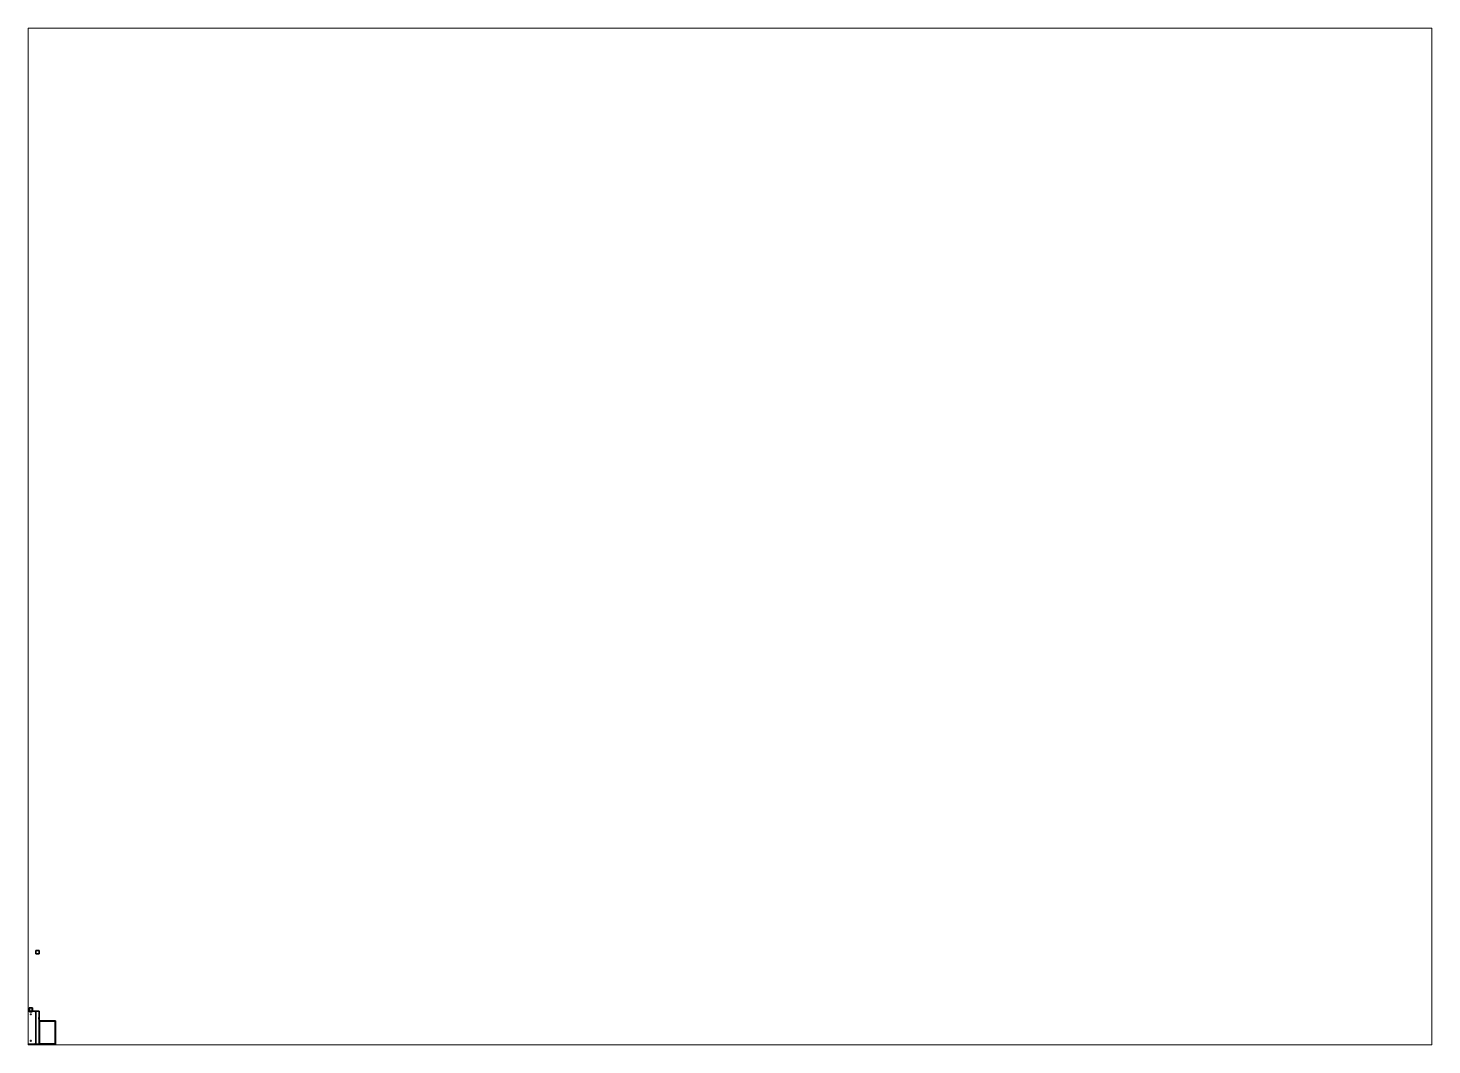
# Paper-space layout 'Layout1' of a CAD drawing. Header units: millimetres. Extents: x 28 to 251, y 20 to 181.
# The model-space entities are those that its viewports show. They can reach past a viewport. Long polylines and large blocks are cut down to what shows.
import ezdxf

# ---------------------------------------------------------------- set-up
doc = ezdxf.new("R2010")
doc.units = ezdxf.units.MM
doc.layers.add('door', color=1, linetype='Continuous')

msp = doc.modelspace()

# ---------------------------------------------------------------- linework, layer by layer
for points in [[(1, 23.28, -5.09), (1, 23.28, -6.09), (0, 23.28, -6.09), (0, 23.28, -5.09)], [(1, 23.28, -6.09), (1, 22.28, -6.09), (0, 22.28, -6.09), (0, 23.28, -6.09)], [(0, 23.28, -6.09), (0, 22.28, -6.09), (0, 22.28, -5.09), (0, 23.28, -5.09)], [(0, 23.28, -5.09), (0, 22.28, -5.09), (1, 22.28, -5.09), (1, 23.28, -5.09)], [(0, 22.28, -5.09), (0, 22.28, -6.09), (1, 22.28, -6.09), (1, 22.28, -5.09)], [(1, 22.28, -5.09), (1, 22.28, -6.09), (1, 23.28, -6.09), (1, 23.28, -5.09)], [(-4, 5), (-4, -5), (-4, -3, 1), (-4, 3, 1)], [(1, 5, 2.5), (0.25, 5, 2), (-3.25, 5, 2), (-4, 5, 2.5)], [(-4, 5, 2.5), (-4, -5, 2.5), (-3, -5, 4), (-3, 5, 4)], [(0, 5, 4), (1, 5, 2.5), (-4, 5, 2.5), (-3, 5, 4)], [(-4, 5, 2.5), (-4, 5), (-4, 3, 1), (-4, 3, 2)], [(-4, -3, 2), (-4, -5, 2.5), (-4, 5, 2.5), (-4, 3, 2)], [(-2, 5), (-4, 5), (-3.25, 5, 1), (-2, 5, 0.1)], [(-4, 5), (-4, 5, 2.5), (-3.25, 5, 2), (-3.25, 5, 1)], [(-3.25, 5, 1), (-3.25, 5, 2), (-3.25, 4.9, 2), (-3.25, 4.9, 1)], [(-2.75, 5, 1), (-3.25, 5, 1), (-3.25, 4.9, 1), (-2.75, 4.9, 1)], [(-3.25, 5, 2), (-2.75, 5, 2), (-2.75, 4.9, 2), (-3.25, 4.9, 2)], [(-2, 5, 0.1), (-3.25, 5, 1), (-2.75, 5, 1), (-1.9, 5, 0.1)], [(-2.75, 4.9, 2), (-2.75, 4.9, 1), (-3.25, 4.9, 1), (-3.25, 4.9, 2)], [(-3, 5, 4), (-3, -5, 4), (0, -5, 4), (0, 5, 4)], [(-2.75, 5, 2), (-2.75, 5, 1), (-2.75, 4.9, 1), (-2.75, 4.9, 2)], [(-1.9, 5, 0.1), (-2.75, 5, 1), (-2.75, 5, 2), (-1.9, 5, 2)], [(-2, 6), (-2, 5), (-2, 5, 0.1), (-2, 6, 0.1)], [(-1, 6, 0.1), (-1, 6), (-2, 6), (-2, 6, 0.1)], [(-2, 6, 0.1), (-2, 5, 0.1), (-1, 5, 0.1), (-1, 6, 0.1)], [(-1, 6, 2.1), (-1, 6, 2), (-2, 6, 2), (-2, 6, 2.1)], [(-2, 6, 2), (-2, 5, 2.3), (-2, 5, 2.4), (-2, 6, 2.1)], [(-1, 6, 2), (-1, 5, 2.3), (-2, 5, 2.3), (-2, 6, 2)], [(-2, 6, 2.1), (-2, 5, 2.4), (-1, 5, 2.4), (-1, 6, 2.1)], [(-2, 6, 2), (-2, 5, 2), (-2, 5, 2.1), (-2, 5.67, 2.1)], [(-1.9, 6, 2), (-1.9, 5, 2), (-2, 5, 2), (-2, 6, 2)], [(-2, 5.8, 0.1), (-2, 5.8, 2), (-2, 5.9, 2), (-2, 5.9, 0.1)], [(-2, 5.9, 0.1), (-2, 5.9, 2), (-1.9, 5.9, 2), (-1.9, 5.9, 0.1)], [(-1.9, 5.8, 0.1), (-1.9, 5.8, 2), (-2, 5.8, 2), (-2, 5.8, 0.1)], [(-2, 5.67, 2.1), (-2, 5, 2.1), (-1.9, 5, 2.1), (-1.9, 5.67, 2.1)], [(-1.9, 5, 2.1), (-1.9, 5, 2), (-1.9, 6, 2), (-1.9, 5.67, 2.1)], [(-1.9, 5.9, 2), (-1.9, 5.8, 2), (-1.9, 5.8, 0.1), (-1.9, 5.9, 0.1)], [(-1.9, 5, 0.1), (-1.9, 4.75, 0.1), (-1.1, 4.75, 0.1), (-1.1, 5, 0.1)], [(-1.9, 5, 0.1), (-1.9, 5, 2), (-1.9, 4.75, 2), (-1.9, 4.75, 0.1)], [(-1.9, 4.75, 0.1), (-1.9, 4.75, 2), (-1.1, 4.75, 2), (-1.1, 4.75, 0.1)], [(-1.1, 6, 2), (-1.1, 5, 2), (-1.1, 5, 2.1), (-1.1, 5.67, 2.1)], [(-1, 6, 2), (-1, 5, 2), (-1.1, 5, 2), (-1.1, 6, 2)], [(-1.1, 5.9, 0.1), (-1.1, 5.9, 2), (-1, 5.9, 2), (-1, 5.9, 0.1)], [(-1.1, 5.8, 0.1), (-1.1, 5.8, 2), (-1.1, 5.9, 2), (-1.1, 5.9, 0.1)], [(-1, 5.8, 0.1), (-1, 5.8, 2), (-1.1, 5.8, 2), (-1.1, 5.8, 0.1)], [(-1.1, 5.67, 2.1), (-1.1, 5, 2.1), (-1, 5, 2.1), (-1, 5.67, 2.1)], [(-1.1, 4.75, 0.1), (-1.1, 4.75, 2), (-1.1, 5, 2), (-1.1, 5, 0.1)], [(0.25, 5, 1), (-1, 5, 0.1), (-1.1, 5, 0.1), (-0.25, 5, 1)], [(-0.25, 5, 2), (-0.25, 5, 1), (-1.1, 5, 0.1), (-1.1, 5, 2)], [(-1, 5, 0.1), (-1, 5), (-1, 6), (-1, 6, 0.1)], [(-1, 5, 2.4), (-1, 5, 2.3), (-1, 6, 2), (-1, 6, 2.1)], [(-1, 5, 2.1), (-1, 5, 2), (-1, 6, 2), (-1, 5.67, 2.1)], [(-1, 5.9, 2), (-1, 5.8, 2), (-1, 5.8, 0.1), (-1, 5.9, 0.1)], [(0.25, 5, 1), (1, 5), (-1, 5), (-1, 5, 0.1)], [(-0.25, 5, 1), (-0.25, 5, 2), (-0.25, 4.9, 2), (-0.25, 4.9, 1)], [(0.25, 5, 1), (-0.25, 5, 1), (-0.25, 4.9, 1), (0.25, 4.9, 1)], [(-0.25, 5, 2), (0.25, 5, 2), (0.25, 4.9, 2), (-0.25, 4.9, 2)], [(0.25, 4.9, 2), (0.25, 4.9, 1), (-0.25, 4.9, 1), (-0.25, 4.9, 2)], [(0, -5, 4), (1, -5, 2.5), (1, 5, 2.5), (0, 5, 4)], [(0.25, 5, 2), (0.25, 5, 1), (0.25, 4.9, 1), (0.25, 4.9, 2)], [(1, 5, 2.5), (1, 5), (0.25, 5, 1), (0.25, 5, 2)], [(1, 5), (1, 5, 2.5), (1, 3, 2), (1, 3, 1)], [(1, 2), (1, 5), (1, 3, 1), (1, 2.5, 1)], [(1, 5, 2.5), (1, 2, 2.5), (1, 2.5, 2), (1, 3, 2)], [(-4, 2.5, 2), (-4, 3, 2), (-3.9, 3, 2), (-3.9, 2.5, 2)], [(-4, 3, 1), (-4, 2.5, 1), (-3.9, 2.5, 1), (-3.9, 3, 1)], [(-4, 3, 2), (-4, 3, 1), (-3.9, 3, 1), (-3.9, 3, 2)], [(-4, 2.5, 1), (-4, 2.5, 2), (-3.9, 2.5, 2), (-3.9, 2.5, 1)], [(-4, 0.25, 1), (-4, 0.25, 2), (-4, 2.5, 2), (-4, 2.5, 1)], [(-4, 0.25, 2), (-4, 0.25, 1), (-3.9, 0.25, 1), (-3.9, 0.25, 2)], [(-4, 0.25, 1), (-4, -0.25, 1), (-3.9, -0.25, 1), (-3.9, 0.25, 1)], [(-4, -0.25, 2), (-4, 0.25, 2), (-3.9, 0.25, 2), (-3.9, -0.25, 2)], [(-3.9, 3, 2), (-3.9, 3, 1), (-3.9, 2.5, 1), (-3.9, 2.5, 2)], [(-3.9, 0.25, 2), (-3.9, 0.25, 1), (-3.9, -0.25, 1), (-3.9, -0.25, 2)], [(-1.5, 4.1, 4.5), (-1.57, 4.07, 4.5), (-1.6, 4, 4.5), (-1.43, 4.07, 4.5)], [(-1.57, 4.07, 4.59), (-1.6, 4, 4.59), (-1.5, 4, 4.79)], [(-1.57, 4.07, 4), (-1.6, 4, 4), (-1.6, 4, 4.5), (-1.57, 4.07, 4.5)], [(-1.43, 4.07, 4.5), (-1.6, 4, 4.5), (-1.57, 3.93, 4.5), (-1.4, 4, 4.5)], [(-1.59, 4.01, 4.5), (-1.6, 4, 4.5), (-1.6, 4, 4.59), (-1.59, 4.01, 4.59)], [(-1.6, 4, 4.59), (-1.57, 3.93, 4.59), (-1.5, 4, 4.79)], [(-1.6, 4, 4), (-1.57, 3.93, 4), (-1.57, 3.93, 4.5), (-1.6, 4, 4.5)], [(-1.6, 4, 4.5), (-1.59, 3.99, 4.5), (-1.59, 3.99, 4.59), (-1.6, 4, 4.59)], [(-1.58, 4, 4.5), (-1.59, 4.01, 4.5), (-1.59, 4.01, 4.59), (-1.58, 4, 4.59)], [(-1.59, 3.99, 4.5), (-1.58, 4, 4.5), (-1.58, 4, 4.59), (-1.59, 3.99, 4.59)], [(-1.5, 4.1, 4.59), (-1.57, 4.07, 4.59), (-1.5, 4, 4.79)], [(-1.5, 4.1, 4), (-1.57, 4.07, 4), (-1.57, 4.07, 4.5), (-1.5, 4.1, 4.5)], [(-1.57, 3.93, 4.59), (-1.5, 3.9, 4.59), (-1.5, 4, 4.79)], [(-1.4, 4, 4.5), (-1.57, 3.93, 4.5), (-1.5, 3.9, 4.5), (-1.43, 3.93, 4.5)], [(-1.57, 3.93, 4), (-1.5, 3.9, 4), (-1.5, 3.9, 4.5), (-1.57, 3.93, 4.5)], [(-1.5, 4.1, 4.5), (-1.51, 4.09, 4.5), (-1.51, 4.09, 4.59), (-1.5, 4.1, 4.59)], [(-1.51, 4.09, 4.5), (-1.5, 4.08, 4.5), (-1.5, 4.08, 4.59), (-1.51, 4.09, 4.59)], [(-1.5, 3.92, 4.5), (-1.51, 3.91, 4.5), (-1.51, 3.91, 4.59), (-1.5, 3.92, 4.59)], [(-1.51, 3.91, 4.5), (-1.5, 3.9, 4.5), (-1.5, 3.9, 4.59), (-1.51, 3.91, 4.59)], [(-1.43, 4.07, 4.59), (-1.5, 4.1, 4.59), (-1.5, 4, 4.79)], [(-1.43, 4.07, 4), (-1.5, 4.1, 4), (-1.5, 4.1, 4.5), (-1.43, 4.07, 4.5)], [(-1.49, 4.09, 4.5), (-1.5, 4.1, 4.5), (-1.5, 4.1, 4.59), (-1.49, 4.09, 4.59)], [(-1.5, 4.08, 4.5), (-1.49, 4.09, 4.5), (-1.49, 4.09, 4.59), (-1.5, 4.08, 4.59)], [(-1.4, 4, 4.59), (-1.43, 4.07, 4.59), (-1.5, 4, 4.79)], [(-1.43, 3.93, 4.59), (-1.4, 4, 4.59), (-1.5, 4, 4.79)], [(-1.5, 3.9, 4.59), (-1.43, 3.93, 4.59), (-1.5, 4, 4.79)], [(-1.5, 3.9, 4), (-1.43, 3.93, 4), (-1.43, 3.93, 4.5), (-1.5, 3.9, 4.5)], [(-1.49, 3.91, 4.5), (-1.5, 3.92, 4.5), (-1.5, 3.92, 4.59), (-1.49, 3.91, 4.59)], [(-1.5, 3.9, 4.5), (-1.49, 3.91, 4.5), (-1.49, 3.91, 4.59), (-1.5, 3.9, 4.59)], [(-1.4, 4, 4), (-1.43, 4.07, 4), (-1.43, 4.07, 4.5), (-1.4, 4, 4.5)], [(-1.43, 3.93, 4), (-1.4, 4, 4), (-1.4, 4, 4.5), (-1.43, 3.93, 4.5)], [(-1.41, 4.01, 4.5), (-1.42, 4, 4.5), (-1.42, 4, 4.59), (-1.41, 4.01, 4.59)], [(-1.42, 4, 4.5), (-1.41, 3.99, 4.5), (-1.41, 3.99, 4.59), (-1.42, 4, 4.59)], [(-1.4, 4, 4.5), (-1.41, 4.01, 4.5), (-1.41, 4.01, 4.59), (-1.4, 4, 4.59)], [(-1.41, 3.99, 4.5), (-1.4, 4, 4.5), (-1.4, 4, 4.59), (-1.41, 3.99, 4.59)], [(0.9, 2.5, 2), (0.9, 2.5, 1), (0.9, 3, 1), (0.9, 3, 2)], [(1, 3, 1), (1, 3, 2), (0.9, 3, 2), (0.9, 3, 1)], [(1, 2.5, 1), (1, 3, 1), (0.9, 3, 1), (0.9, 2.5, 1)], [(1, 3, 2), (1, 2.5, 2), (0.9, 2.5, 2), (0.9, 3, 2)], [(1, 2.5, 2), (1, 2.5, 1), (0.9, 2.5, 1), (0.9, 2.5, 2)], [(1, 2, 2.5), (1, 2), (1, 2.5, 1), (1, 2.5, 2)], [(1, 2, 3.5), (1, -5, 3.5), (6, -5, 3.5), (6, 2, 3.5)], [(1, 2, 2.5), (1, -5, 2.5), (1, -5, 3.5), (1, 2, 3.5)], [(1, 2), (1, 2, 3.5), (1.5, 2, 3.4), (1.5, 2)], [(1.5, 2, 3.4), (1, 2, 3.5), (6, 2, 3.5), (5.5, 2, 3.4)], [(5.9, 1.9, 3.4), (5.9, -4.9, 3.4), (1.1, -4.9, 3.4), (1.1, 1.9, 3.4)], [(1.1, 1.9, 3.4), (1.1, -4.9, 3.4), (1.1, -4.9), (1.1, 1.9)], [(1.5, 1.9), (1.5, 1.9, 3.4), (1.1, 1.9, 3.4), (1.1, 1.9)], [(1.5, 2), (1.5, 2, 3.4), (1.5, 1.9, 3.4), (1.5, 1.9)], [(5.5, 2), (5.5, 2, 3.4), (6, 2, 3.5), (6, 2)], [(5.5, 1.9), (5.5, 1.9, 3.4), (5.5, 2, 3.4), (5.5, 2)], [(5.9, 1.9), (5.9, 1.9, 3.4), (5.5, 1.9, 3.4), (5.5, 1.9)], [(5.9, 1.9), (5.9, -4.9), (5.9, -4.9, 3.4), (5.9, 1.9, 3.4)], [(6, 2, 3.5), (6, -5, 3.5), (6, -5), (6, 2)], [(-4, -0.25, 1), (-4, -0.25, 2), (-3.9, -0.25, 2), (-3.9, -0.25, 1)], [(-4, -2.5, 1), (-4, -2.5, 2), (-4, -0.25, 2), (-4, -0.25, 1)], [(-4, -2.5, 2), (-4, -2.5, 1), (-3.9, -2.5, 1), (-3.9, -2.5, 2)], [(-4, -2.5, 1), (-4, -3, 1), (-3.9, -3, 1), (-3.9, -2.5, 1)], [(-4, -3, 2), (-4, -2.5, 2), (-3.9, -2.5, 2), (-3.9, -3, 2)], [(-4, -3, 1), (-4, -3, 2), (-3.9, -3, 2), (-3.9, -3, 1)], [(-4, -5), (-4, -5, 2.5), (-4, -3, 2), (-4, -3, 1)], [(-3.9, -2.5, 2), (-3.9, -2.5, 1), (-3.9, -3, 1), (-3.9, -3, 2)], [(-1.5, -3.9, 4.5), (-1.57, -3.93, 4.5), (-1.6, -4, 4.5), (-1.43, -3.93, 4.5)], [(-1.57, -3.93, 4), (-1.6, -4, 4), (-1.6, -4, 4.5), (-1.57, -3.93, 4.5)], [(-1.57, -3.93, 4.59), (-1.6, -4, 4.59), (-1.5, -4, 4.79)], [(-1.43, -3.93, 4.5), (-1.6, -4, 4.5), (-1.57, -4.07, 4.5), (-1.4, -4, 4.5)], [(-1.59, -3.99, 4.5), (-1.6, -4, 4.5), (-1.6, -4, 4.59), (-1.59, -3.99, 4.59)], [(-1.6, -4, 4), (-1.57, -4.07, 4), (-1.57, -4.07, 4.5), (-1.6, -4, 4.5)], [(-1.6, -4, 4.59), (-1.57, -4.07, 4.59), (-1.5, -4, 4.79)], [(-1.6, -4, 4.5), (-1.59, -4.01, 4.5), (-1.59, -4.01, 4.59), (-1.6, -4, 4.59)], [(-1.58, -4, 4.5), (-1.59, -3.99, 4.5), (-1.59, -3.99, 4.59), (-1.58, -4, 4.59)], [(-1.59, -4.01, 4.5), (-1.58, -4, 4.5), (-1.58, -4, 4.59), (-1.59, -4.01, 4.59)], [(-1.5, -3.9, 4), (-1.57, -3.93, 4), (-1.57, -3.93, 4.5), (-1.5, -3.9, 4.5)], [(-1.5, -3.9, 4.59), (-1.57, -3.93, 4.59), (-1.5, -4, 4.79)], [(-1.57, -4.07, 4.59), (-1.5, -4.1, 4.59), (-1.5, -4, 4.79)], [(-1.4, -4, 4.5), (-1.57, -4.07, 4.5), (-1.5, -4.1, 4.5), (-1.43, -4.07, 4.5)], [(-1.57, -4.07, 4), (-1.5, -4.1, 4), (-1.5, -4.1, 4.5), (-1.57, -4.07, 4.5)], [(-1.5, -3.9, 4.5), (-1.51, -3.91, 4.5), (-1.51, -3.91, 4.59), (-1.5, -3.9, 4.59)], [(-1.51, -3.91, 4.5), (-1.5, -3.92, 4.5), (-1.5, -3.92, 4.59), (-1.51, -3.91, 4.59)], [(-1.5, -4.08, 4.5), (-1.51, -4.09, 4.5), (-1.51, -4.09, 4.59), (-1.5, -4.08, 4.59)], [(-1.51, -4.09, 4.5), (-1.5, -4.1, 4.5), (-1.5, -4.1, 4.59), (-1.51, -4.09, 4.59)], [(-1.43, -3.93, 4), (-1.5, -3.9, 4), (-1.5, -3.9, 4.5), (-1.43, -3.93, 4.5)], [(-1.43, -3.93, 4.59), (-1.5, -3.9, 4.59), (-1.5, -4, 4.79)], [(-1.49, -3.91, 4.5), (-1.5, -3.9, 4.5), (-1.5, -3.9, 4.59), (-1.49, -3.91, 4.59)], [(-1.5, -3.92, 4.5), (-1.49, -3.91, 4.5), (-1.49, -3.91, 4.59), (-1.5, -3.92, 4.59)], [(-1.4, -4, 4.59), (-1.43, -3.93, 4.59), (-1.5, -4, 4.79)], [(-1.5, -4.1, 4.59), (-1.43, -4.07, 4.59), (-1.5, -4, 4.79)], [(-1.43, -4.07, 4.59), (-1.4, -4, 4.59), (-1.5, -4, 4.79)], [(-1.5, -4.1, 4), (-1.43, -4.07, 4), (-1.43, -4.07, 4.5), (-1.5, -4.1, 4.5)], [(-1.49, -4.09, 4.5), (-1.5, -4.08, 4.5), (-1.5, -4.08, 4.59), (-1.49, -4.09, 4.59)], [(-1.5, -4.1, 4.5), (-1.49, -4.09, 4.5), (-1.49, -4.09, 4.59), (-1.5, -4.1, 4.59)], [(-1.4, -4, 4), (-1.43, -3.93, 4), (-1.43, -3.93, 4.5), (-1.4, -4, 4.5)], [(-1.43, -4.07, 4), (-1.4, -4, 4), (-1.4, -4, 4.5), (-1.43, -4.07, 4.5)], [(-1.41, -3.99, 4.5), (-1.42, -4, 4.5), (-1.42, -4, 4.59), (-1.41, -3.99, 4.59)], [(-1.42, -4, 4.5), (-1.41, -4.01, 4.5), (-1.41, -4.01, 4.59), (-1.42, -4, 4.59)], [(-1.4, -4, 4.5), (-1.41, -3.99, 4.5), (-1.41, -3.99, 4.59), (-1.4, -4, 4.59)], [(-1.41, -4.01, 4.5), (-1.4, -4, 4.5), (-1.4, -4, 4.59), (-1.41, -4.01, 4.59)], [(-3.25, -5, 1), (-4, -5), (1, -5), (0.25, -5, 1)], [(-3, -5, 4), (-4, -5, 2.5), (1, -5, 2.5), (0, -5, 4)], [(1, -5, 2.5), (-4, -5, 2.5), (-3.25, -5, 2), (0.25, -5, 2)], [(-4, -5, 2.5), (-4, -5), (-3.25, -5, 1), (-3.25, -5, 2)], [(-3.25, -5, 2), (-3.25, -5, 1), (-3.25, -4.9, 1), (-3.25, -4.9, 2)], [(-3.25, -4.9, 2), (-3.25, -4.9, 1), (-2.75, -4.9, 1), (-2.75, -4.9, 2)], [(-3.25, -5, 1), (-2.75, -5, 1), (-2.75, -4.9, 1), (-3.25, -4.9, 1)], [(-2.75, -5, 2), (-3.25, -5, 2), (-3.25, -4.9, 2), (-2.75, -4.9, 2)], [(-2.75, -5, 1), (-2.75, -5, 2), (-2.75, -4.9, 2), (-2.75, -4.9, 1)], [(-2.75, -5, 2), (-2.75, -5, 1), (-0.25, -5, 1), (-0.25, -5, 2)], [(-0.25, -4.9, 2), (-0.25, -4.9, 1), (0.25, -4.9, 1), (0.25, -4.9, 2)], [(-0.25, -5, 2), (-0.25, -5, 1), (-0.25, -4.9, 1), (-0.25, -4.9, 2)], [(-0.25, -5, 1), (0.25, -5, 1), (0.25, -4.9, 1), (-0.25, -4.9, 1)], [(0.25, -5, 2), (-0.25, -5, 2), (-0.25, -4.9, 2), (0.25, -4.9, 2)], [(0.25, -5, 1), (0.25, -5, 2), (0.25, -4.9, 2), (0.25, -4.9, 1)], [(1, -5), (1, -5, 2.5), (0.25, -5, 2), (0.25, -5, 1)], [(6, -5), (6, -5, 3.5), (1, -5, 3.5), (1, -5)], [(1.1, -4.9), (1.1, -4.9, 3.4), (5.9, -4.9, 3.4), (5.9, -4.9)]]:
    msp.add_3dface(points)
at = {"layer": 'door'}
for points in [[(-1.9, 5, 0.1), (-1.9, 4.95, 0.1), (-1.9, 4.95, 2), (-1.9, 5, 2)], [(-1.1, 5, 2), (-1.1, 5, 0.1), (-1.9, 5, 0.1), (-1.9, 5, 2)], [(-1.9, 5, 2), (-1.9, 4.95, 2), (-1.1, 4.95, 2), (-1.1, 5, 2)], [(-1.9, 4.95, 2), (-1.9, 4.95, 0.1), (-1.1, 4.95, 0.1), (-1.1, 4.95, 2)], [(-1.1, 4.95, 2), (-1.1, 4.95, 0.1), (-1.1, 5, 0.1), (-1.1, 5, 2)], [(3.5, 2, 3.4), (3.5, 1.95, 3.4), (5.5, 1.95, 3.4), (5.5, 2, 3.4)], [(5, 2, 2.29), (5.5, 2), (3.5, 2), (4, 2, 2.29)], [(3.5, 2), (3.5, 1.95), (3.5, 1.95, 3.4), (3.5, 2, 3.4)], [(3.5, 2, 3.4), (4, 2, 2.72), (4, 2, 2.29), (3.5, 2)], [(3.5, 2, 3.4), (5.5, 2, 3.4), (5, 2, 2.72), (4, 2, 2.72)], [(4, 1.95, 2.29), (3.5, 1.95), (5.5, 1.95), (5, 1.95, 2.29)], [(4, 1.95, 2.72), (3.5, 1.95, 3.4), (3.5, 1.95), (4, 1.95, 2.29)], [(5.5, 1.95, 3.4), (3.5, 1.95, 3.4), (4, 1.95, 2.72), (5, 1.95, 2.72)], [(4, 2, 2.29), (4, 1.95, 2.29), (5, 1.95, 2.29), (5, 2, 2.29)], [(4, 2, 2.72), (4, 1.95, 2.72), (4, 1.95, 2.29), (4, 2, 2.29)], [(5, 2, 2.29), (5, 1.95, 2.29), (5, 1.95, 2.72), (5, 2, 2.72)], [(5.5, 2), (5, 2, 2.29), (5, 2, 2.72), (5.5, 2, 3.4)], [(5, 1.95, 2.29), (5.5, 1.95), (5.5, 1.95, 3.4), (5, 1.95, 2.72)], [(5.5, 1.95, 3.4), (5.5, 1.95), (5.5, 2), (5.5, 2, 3.4)]]:
    msp.add_3dface(points, dxfattribs=at)

psp = doc.layouts.get("Layout1")

# ---------------------------------------------------------------- viewports
at = {"layer": '0'}
psp.add_viewport(center=(139.22, 100.81), size=(222.76, 161.29), view_center_point=(210, 148.5), view_height=307.4901, dxfattribs=at)

doc.saveas('drawing.dxf')
